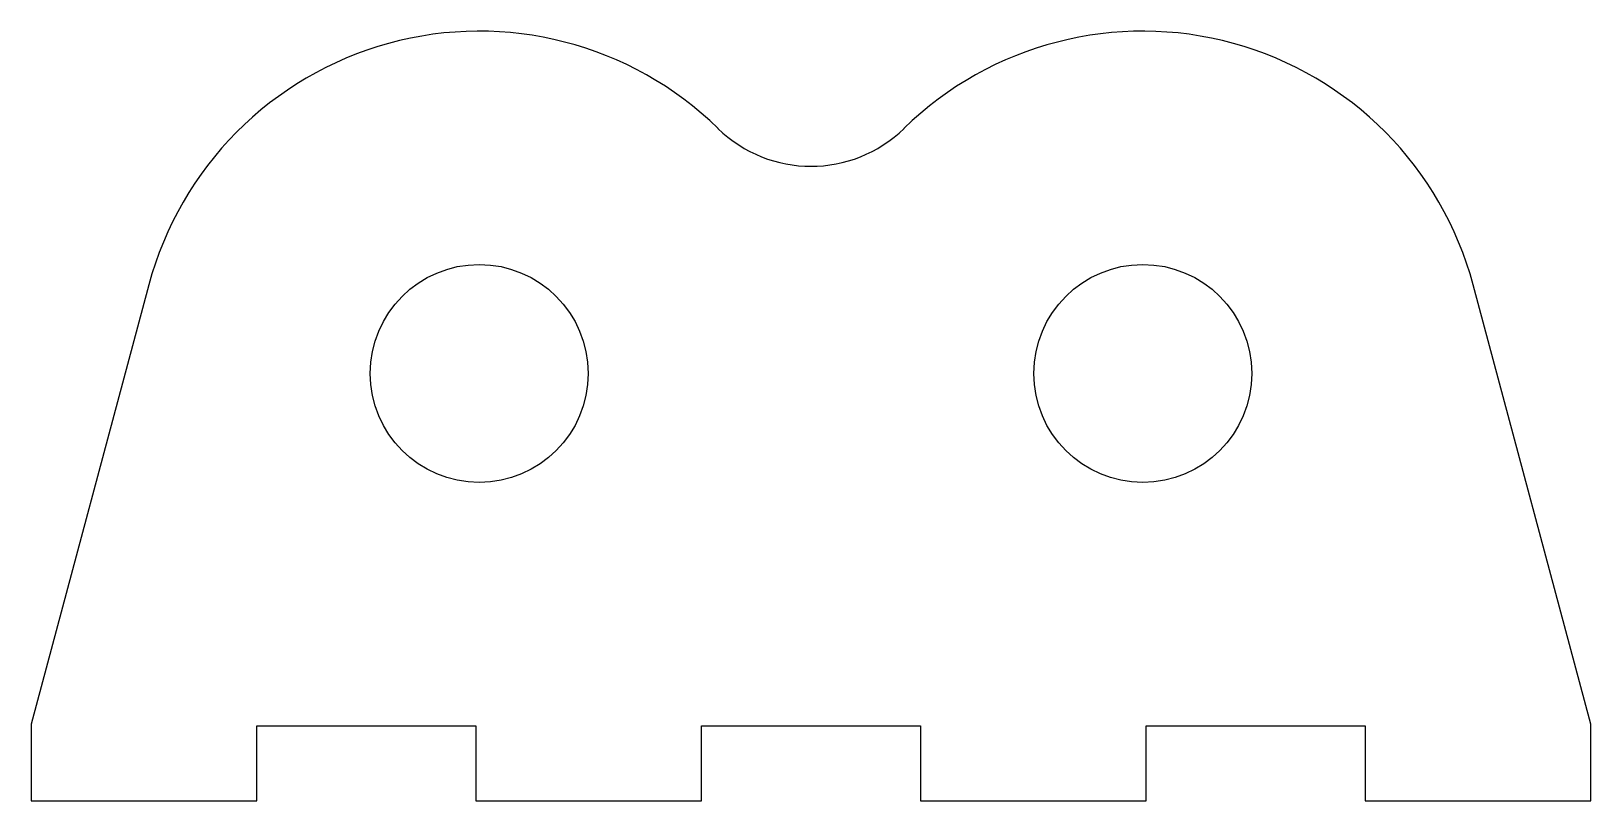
# Model space of a CAD drawing. Header units: millimetres. Extents: x -58 to 58, y 0 to 57.
import ezdxf

# ---------------------------------------------------------------- set-up
doc = ezdxf.new("R2010")
doc.units = ezdxf.units.MM
doc.layers.get('0').update_dxf_attribs({"linetype": 'CONTINUOUS'})

msp = doc.modelspace()

# ---------------------------------------------------------------- linework, layer by layer
for p, q in [((-49.42, 38.36), (-58.2, 5.6)), ((58.2, 5.6), (49.42, 38.36)), ((-58.2, 5.6), (-58.2, -0.13)), ((-41.35, 5.46), (-25.01, 5.46)), ((-41.35, -0.13), (-41.35, 5.46)), ((-25.01, 5.46), (-25.01, -0.13)), ((-8.17, 5.46), (8.17, 5.46)), ((-8.17, -0.13), (-8.17, 5.46)), ((8.17, 5.46), (8.17, -0.13)), ((25.01, 5.46), (41.35, 5.46)), ((25.01, -0.13), (25.01, 5.46)), ((41.35, 5.46), (41.35, -0.13)), ((58.2, -0.13), (58.2, 5.6)), ((-58.2, -0.13), (-41.35, -0.13)), ((-25.01, -0.13), (-8.17, -0.13)), ((8.17, -0.13), (25.01, -0.13)), ((41.35, -0.13), (58.2, -0.13))]:
    msp.add_line(p, q)
for centre in [(-24.76, 31.75), (24.76, 31.75)]:
    msp.add_circle(centre, 8.13)
for centre, radius, start, end in [((-24.76, 31.75), 25.53, 45.7252, 165), ((24.76, 31.75), 25.53, 15, 134.2748), ((0, 57.15), 9.95, 225.7252, 314.2748)]:
    msp.add_arc(centre, radius, start, end)

doc.saveas('drawing.dxf')
